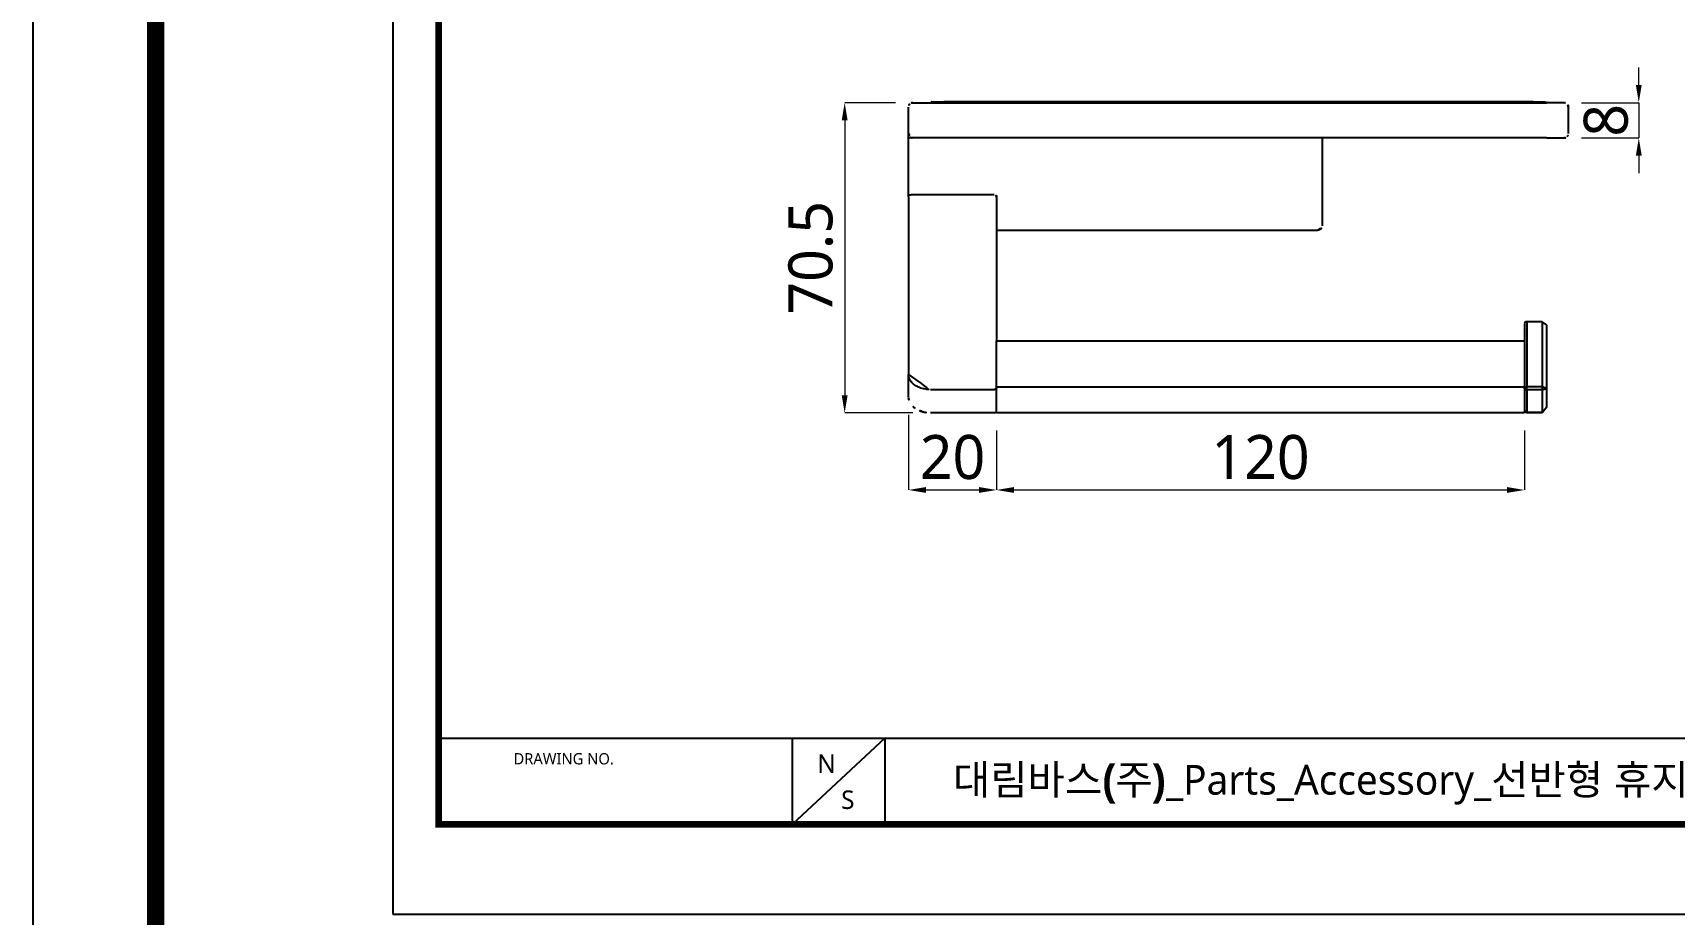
# Model space of a CAD drawing. Extents: x 16296675745 to 16296677481, y -37409619395 to -37409618123.
# Drawn here: x 16296675745 to 16296676118.1, y -37409618710.2 to -37409618509.9 of the extents above; entities that cross this region are included whole.
import ezdxf

# ---------------------------------------------------------------- set-up
doc = ezdxf.new("R2010")
doc.units = 0
doc.header["$LTSCALE"] = 10
doc.header["$MEASUREMENT"] = 0
doc.header["$PDMODE"] = 3
doc.header["$PDSIZE"] = -10
doc.layers.get('0').update_dxf_attribs({"linetype": 'CONTINUOUS'})
doc.layers.get('DEFPOINTS').update_dxf_attribs({"linetype": 'CONTINUOUS'})
doc.layers.add('BODY', color=7, linetype='CONTINUOUS')
doc.styles.add('Daelim Dimension', font='')
doc.styles.get('Daelim Dimension').set_extended_font_data('NanumGothic')
doc.dimstyles.new('DEFAULT', dxfattribs={"dimscale": 2, "dimtxt": 2, "dimasz": 2, "dimexe": 0, "dimexo": 2, "dimgap": 1, "dimtad": 1, "dimdec": 1, "dimzin": 9, "dimdsep": 46, "dimtxsty": 'Daelim Dimension', "dimcen": 0.5, "dimclrd": 252, "dimclre": 252, "dimclrt": 3, "dimadec": 1, "dimazin": 0, "dimtfac": 1, "dimtdec": 1, "dimtix": 1, "dimtmove": 0, "dimatfit": 3, "dimfxl": 1, "dimtolj": 1, "dimtzin": 1, "dimlwd": 9, "dimlwe": 9, "dimarcsym": 0})

# ---------------------------------------------------------------- blocks, each defined once
blk = doc.blocks.new('*D15')
at = {"color": 5, "lineweight": 9, "ltscale": 0.5, "transparency": 16777216}
for p, q in [((16296676110.0522, -37409618521.77756), (16296676110.0522, -37409618517.77756)), ((16296676097.06308, -37409618525.77756), (16296676110.0522, -37409618525.77756)), ((16296676110.0522, -37409618525.77756), (16296676110.0522, -37409618533.77756)), ((16296676097.06308, -37409618533.77756), (16296676110.0522, -37409618533.77756)), ((16296676110.0522, -37409618537.77756), (16296676110.0522, -37409618541.77756))]:
    blk.add_line(p, q, dxfattribs=at)
at = {"color": 5, "ltscale": 0.5, "transparency": 16777216}
for points in [[(16296676109.38553, -37409618521.77756), (16296676110.71887, -37409618521.77756), (16296676110.0522, -37409618525.77756)], [(16296676109.38553, -37409618537.77756), (16296676110.71887, -37409618537.77756), (16296676110.0522, -37409618533.77756)]]:
    blk.add_solid(points, dxfattribs=at)
at = {"layer": 'DEFPOINTS', "color": 0, "ltscale": 0.5, "transparency": 16777216}
for p in [(16296676093.06308, -37409618525.77756), (16296676093.06308, -37409618533.77756), (16296676110.0522, -37409618533.77756)]:
    blk.add_point(p, dxfattribs=at)
at = {"color": 7, "ltscale": 0.5, "transparency": 16777216, "insert": (16296676102.60872, -37409618529.77756), "char_height": 10, "attachment_point": 5, "rotation": 90, "style": 'Daelim Dimension'}
blk.add_mtext('\\A1;8', dxfattribs=at)
blk = doc.blocks.new('*D16')
at = {"color": 5, "lineweight": 9, "ltscale": 0.5, "transparency": 16777216}
for p, q in [((16296675944.073059, -37409618596.679176), (16296675944.073059, -37409618613.78688)), ((16296675964.073059, -37409618600.273354), (16296675964.073059, -37409618613.78688)), ((16296675948.073059, -37409618613.78688), (16296675960.073059, -37409618613.78688))]:
    blk.add_line(p, q, dxfattribs=at)
at = {"color": 5, "ltscale": 0.5, "transparency": 16777216}
for points in [[(16296675948.073059, -37409618613.120216), (16296675948.073059, -37409618614.453537), (16296675944.073059, -37409618613.78688)], [(16296675960.073059, -37409618613.120216), (16296675960.073059, -37409618614.453537), (16296675964.073059, -37409618613.78688)]]:
    blk.add_solid(points, dxfattribs=at)
at = {"layer": 'DEFPOINTS', "color": 0, "ltscale": 0.5, "transparency": 16777216}
for p in [(16296675944.073059, -37409618592.679176), (16296675964.073059, -37409618596.273354), (16296675964.073059, -37409618613.78688)]:
    blk.add_point(p, dxfattribs=at)
at = {"color": 7, "ltscale": 0.5, "transparency": 16777216, "insert": (16296675954.073059, -37409618606.364853), "char_height": 10, "attachment_point": 5, "style": 'Daelim Dimension'}
blk.add_mtext('\\A1;20', dxfattribs=at)
blk = doc.blocks.new('*D17')
at = {"color": 5, "lineweight": 9, "ltscale": 0.5, "transparency": 16777216}
for p, q in [((16296675964.073059, -37409618600.273354), (16296675964.073059, -37409618613.78688)), ((16296676084.073059, -37409618600.273163), (16296676084.073059, -37409618613.78688)), ((16296675968.073059, -37409618613.78688), (16296676080.073059, -37409618613.78688))]:
    blk.add_line(p, q, dxfattribs=at)
at = {"color": 5, "ltscale": 0.5, "transparency": 16777216}
for points in [[(16296675968.073059, -37409618613.120216), (16296675968.073059, -37409618614.453537), (16296675964.073059, -37409618613.78688)], [(16296676080.073059, -37409618613.120216), (16296676080.073059, -37409618614.453537), (16296676084.073059, -37409618613.78688)]]:
    blk.add_solid(points, dxfattribs=at)
at = {"layer": 'DEFPOINTS', "color": 0, "ltscale": 0.5, "transparency": 16777216}
for p in [(16296675964.073059, -37409618596.273354), (16296676084.073059, -37409618596.273163), (16296676084.073059, -37409618613.78688)]:
    blk.add_point(p, dxfattribs=at)
at = {"color": 7, "ltscale": 0.5, "transparency": 16777216, "insert": (16296676024.073059, -37409618606.364853), "char_height": 10, "attachment_point": 5, "style": 'Daelim Dimension'}
blk.add_mtext('\\A1;120', dxfattribs=at)
blk = doc.blocks.new('*D19')
at = {"color": 5, "lineweight": 9, "ltscale": 0.5, "transparency": 16777216}
for p, q in [((16296675941.08304, -37409618525.777557), (16296675929.55678, -37409618525.777557)), ((16296675929.55678, -37409618529.777557), (16296675929.55678, -37409618592.273354)), ((16296675945.073059, -37409618596.273354), (16296675929.55678, -37409618596.273354))]:
    blk.add_line(p, q, dxfattribs=at)
at = {"color": 5, "ltscale": 0.5, "transparency": 16777216}
for points in [[(16296675928.89011, -37409618529.777557), (16296675930.22345, -37409618529.777557), (16296675929.55678, -37409618525.777557)], [(16296675928.89011, -37409618592.273354), (16296675930.22345, -37409618592.273354), (16296675929.55678, -37409618596.273354)]]:
    blk.add_solid(points, dxfattribs=at)
at = {"layer": 'DEFPOINTS', "color": 0, "ltscale": 0.5, "transparency": 16777216}
for p in [(16296675945.08304, -37409618525.777557), (16296675929.55678, -37409618596.273354), (16296675949.073059, -37409618596.273354)]:
    blk.add_point(p, dxfattribs=at)
at = {"color": 7, "ltscale": 0.5, "transparency": 16777216, "insert": (16296675921.87009, -37409618561.025452), "char_height": 10, "attachment_point": 5, "rotation": 90, "style": 'Daelim Dimension'}
blk.add_mtext('\\A1;70.5', dxfattribs=at)

msp = doc.modelspace()

# ---------------------------------------------------------------- linework, layer by layer
at = {"color": 5}
msp.add_line((16296675837.303169, -37409618670.210129), (16296676361.49045, -37409618670.210129), dxfattribs=at)
at = {"color": 5, "ltscale": 40}
for p, q in [((16296675917.653851, -37409618670.210129), (16296675917.653851, -37409618689.826469)), ((16296675917.653851, -37409618670.210129), (16296675917.653851, -37409618689.826469)), ((16296675938.648211, -37409618670.210129), (16296675917.653851, -37409618689.826469)), ((16296675938.648211, -37409618670.210129), (16296675917.653851, -37409618689.826469)), ((16296675938.648211, -37409618670.210129), (16296675938.648211, -37409618689.826469)), ((16296675938.648211, -37409618670.210129), (16296675938.648211, -37409618689.826469))]:
    msp.add_line(p, q, dxfattribs=at)
at = {"ltscale": 0.5}
for points in [[(16296675745.032089, -37409619395.241547), (16296677481.032089, -37409619395.241547), (16296677481.032089, -37409618123.241547), (16296675745.032089, -37409618123.241547)], [(16296675826.83497, -37409618710.177017), (16296676477.83497, -37409618710.177017), (16296676477.83497, -37409618233.177017), (16296675826.83497, -37409618233.177017)]]:
    msp.add_lwpolyline(points, close=True, dxfattribs=at)
at = {"color": 5, "linetype": 'ByBlock', "lineweight": 200}
for points, const_width in [([(16296675772.947269, -37409619340.775627), (16296677452.947269, -37409619340.775627), (16296677452.947269, -37409618152.775627), (16296675772.947269, -37409618152.775627)], 4), ([(16296675837.303169, -37409618689.752296), (16296676467.303169, -37409618689.752296), (16296676467.303169, -37409618244.252296), (16296675837.303169, -37409618244.252296)], 1.5)]:
    msp.add_lwpolyline(points, close=True, dxfattribs=dict(at, const_width=const_width))
at = {"layer": 'BODY'}
for p, q in [((16296675944.073059, -37409618532.777557), (16296675944.073059, -37409618526.777557)), ((16296675944.36595, -37409618526.07045), (16296675944.36595, -37409618526.07045)), ((16296675945.073059, -37409618525.777557), (16296675945.08304, -37409618525.777557)), ((16296675945.08304, -37409618525.777557), (16296675949.073059, -37409618525.777557)), ((16296675949.073059, -37409618525.777557), (16296676089.073059, -37409618525.777557)), ((16296675949.37306, -37409618525.577553), (16296675949.454, -37409618525.577553)), ((16296675949.454, -37409618525.577553), (16296675952.073059, -37409618525.577553)), ((16296676086.073059, -37409618525.577553), (16296675952.073059, -37409618525.577553)), ((16296676086.073059, -37409618525.577553), (16296676088.69211, -37409618525.577553)), ((16296676088.69211, -37409618525.577553), (16296676088.77306, -37409618525.577553)), ((16296676093.06308, -37409618525.777557), (16296676089.073059, -37409618525.777557)), ((16296676093.073059, -37409618525.777557), (16296676093.06308, -37409618525.777557)), ((16296676094.073059, -37409618532.777557), (16296676094.073059, -37409618526.777557)), ((16296675944.073059, -37409618533.07045), (16296675944.07279, -37409618532.824318)), ((16296675944.074051, -37409618532.822113), (16296675944.07428, -37409618532.827072)), ((16296675944.077101, -37409618532.867409), (16296675944.07415, -37409618532.824257)), ((16296675944.073059, -37409618533.777557), (16296675944.07305, -37409618533.095589)), ((16296675944.073059, -37409618547.155273), (16296675944.073059, -37409618533.777557)), ((16296675945.028481, -37409618533.777557), (16296675944.073059, -37409618533.777557)), ((16296675944.194361, -37409618533.254936), (16296675944.209209, -37409618533.281319)), ((16296675944.47364, -37409618533.578003), (16296675944.48361, -37409618533.585358)), ((16296675945.08304, -37409618533.777557), (16296675945.073059, -37409618533.777557)), ((16296675949.073059, -37409618533.777557), (16296675945.08304, -37409618533.777557)), ((16296676089.073059, -37409618533.777557), (16296675949.073059, -37409618533.777557)), ((16296676038.073059, -37409618533.777557), (16296676038.073059, -37409618553.777557)), ((16296676089.073059, -37409618533.777557), (16296676093.06308, -37409618533.777557)), ((16296676093.06308, -37409618533.777557), (16296676093.073059, -37409618533.777557)), ((16296675944.073059, -37409618547.177559), (16296675944.073059, -37409618547.439003)), ((16296675944.073059, -37409618547.439003), (16296675944.073059, -37409618551.160347)), ((16296675963.573059, -37409618546.677559), (16296675944.573059, -37409618546.677559)), ((16296675964.073059, -37409618547.177559), (16296675964.073059, -37409618547.439003)), ((16296675964.073059, -37409618547.439003), (16296675964.073059, -37409618551.160347)), ((16296675944.073059, -37409618551.176537), (16296675944.073059, -37409618554.285851)), ((16296675964.073059, -37409618551.176537), (16296675964.073059, -37409618553.777557)), ((16296675944.073059, -37409618554.285851), (16296675944.073059, -37409618554.299843)), ((16296675944.073059, -37409618554.299843), (16296675944.073059, -37409618587.507713)), ((16296675964.073059, -37409618553.777557), (16296675964.073059, -37409618554.277557)), ((16296675964.073059, -37409618554.277557), (16296675964.073059, -37409618554.285851)), ((16296675964.073059, -37409618554.285851), (16296675964.073059, -37409618554.299843)), ((16296675964.073059, -37409618554.299843), (16296675964.073059, -37409618579.876938)), ((16296675964.073059, -37409618554.777557), (16296676037.073059, -37409618554.777557)), ((16296676084.073059, -37409618576.049843), (16296676084.074209, -37409618576.018738)), ((16296676084.073059, -37409618576.049843), (16296676084.073059, -37409618579.876968)), ((16296676084.2841, -37409618575.615677), (16296676084.3013, -37409618575.606598)), ((16296676084.573059, -37409618575.544388), (16296676084.573059, -37409618590.327621)), ((16296676088.073059, -37409618575.544388), (16296676084.573059, -37409618575.544388)), ((16296676088.073059, -37409618575.544388), (16296676088.073059, -37409618590.327621)), ((16296676089.073059, -37409618576.270477), (16296676088.073059, -37409618575.544388)), ((16296676089.073059, -37409618576.270477), (16296676089.073059, -37409618590.709923)), ((16296675964.073059, -37409618579.876793), (16296676084.073059, -37409618579.876793)), ((16296675964.073059, -37409618580.013733), (16296675964.073059, -37409618579.876938)), ((16296675964.073059, -37409618590.327621), (16296675964.073059, -37409618580.013733)), ((16296676084.073059, -37409618580.013733), (16296676084.073059, -37409618590.327621)), ((16296675944.073059, -37409618587.525124), (16296675944.073059, -37409618587.523903)), ((16296675944.073059, -37409618592.679176), (16296675944.073059, -37409618587.525124)), ((16296675949.073059, -37409618590.961853), (16296675963.573059, -37409618590.961853)), ((16296675964.073059, -37409618590.327621), (16296676084.073059, -37409618590.327621)), ((16296675964.073059, -37409618591.034462), (16296675964.073059, -37409618590.327621)), ((16296675964.073059, -37409618596.117142), (16296675964.073059, -37409618591.034462)), ((16296676084.073059, -37409618590.327621), (16296676084.073059, -37409618591.034462)), ((16296676084.073059, -37409618591.034462), (16296676084.073059, -37409618596.117142)), ((16296676088.073059, -37409618590.327621), (16296676084.573059, -37409618590.327621)), ((16296676084.573059, -37409618591.034462), (16296676084.573059, -37409618590.327621)), ((16296676088.073059, -37409618591.034462), (16296676084.573059, -37409618591.034462)), ((16296676084.573059, -37409618591.034462), (16296676084.573059, -37409618596.117142)), ((16296676088.073059, -37409618590.327621), (16296676088.073059, -37409618591.034462)), ((16296676089.073059, -37409618590.709923), (16296676088.073059, -37409618590.327621)), ((16296676088.073059, -37409618591.034462), (16296676089.073059, -37409618590.709923)), ((16296676088.073059, -37409618591.034462), (16296676088.073059, -37409618596.117142)), ((16296676089.073059, -37409618590.709923), (16296676089.073059, -37409618595.066513)), ((16296675963.573059, -37409618596.273354), (16296675949.073059, -37409618596.273354)), ((16296676084.073059, -37409618596.273354), (16296675964.073059, -37409618596.273354)), ((16296676084.073059, -37409618596.117142), (16296676084.073059, -37409618596.273163)), ((16296676084.07402, -37409618595.804314), (16296676084.07366, -37409618595.797897)), ((16296676084.573059, -37409618596.117142), (16296676088.073059, -37409618596.117142)), ((16296676088.073059, -37409618596.273354), (16296676084.573059, -37409618596.273354)), ((16296676089.073059, -37409618595.066513), (16296676088.073059, -37409618596.117142)), ((16296676088.073059, -37409618596.117142), (16296676088.073059, -37409618596.273163)), ((16296676089.073059, -37409618595.066513), (16296676088.07382, -37409618596.272423))]:
    msp.add_line(p, q, dxfattribs=at)
for centre, radius, start, end in [((16296675945.07305, -37409618526.777557), 0.999997, 134.99992273, 180), ((16296675945.073059, -37409618526.777557), 1, 90, 135), ((16296675949.37306, -37409618525.877563), 0.3, 135, 160.52862498), ((16296675949.37306, -37409618525.877563), 0.3, 90, 135), ((16296676088.77306, -37409618525.877563), 0.3, 19.47137502, 90), ((16296676093.073059, -37409618526.777557), 1, 72.16737777, 90), ((16296676093.073059, -37409618526.777557), 0.999999, 0, 72.1674818), ((16296675945.073059, -37409618532.777557), 0.999999, 180, 252.1674818), ((16296676093.073059, -37409618532.777557), 0.999997, 314.99992273, 0), ((16296675945.073059, -37409618532.777557), 1, 252.16737777, 270), ((16296676093.073059, -37409618532.777557), 1, 270, 315), ((16296675944.573059, -37409618547.177559), 0.5, 90, 180), ((16296675963.573059, -37409618547.177559), 0.5, 0, 90), ((16296676037.07357, -37409618553.778069), 0.999487, 269.97060287, 0.02928785), ((16296676084.60763, -37409618576.038597), 0.534296, 131.26940261, 178.99279576), ((16296676084.32189, -37409618575.699707), 0.090849, 123.22253528, 186.80640702), ((16296676084.70565, -37409618576.250793), 0.718742, 100.63077237, 131.25747725), ((16296676084.4736, -37409618575.893372), 0.33662, 111.72206273, 126.7662101), ((16296676084.560261, -37409618576.175507), 0.63125, 88.83813206, 109.55101059), ((16296675946.873871, -37409618592.652069), 2.802172, 183.69151263, 210.34331329), ((16296675948.962061, -37409618589.878098), 6.38468, 254.77380807, 256.87630792), ((16296675949.05418, -37409618589.482979), 6.790395, 256.87630792, 270.15933546), ((16296675963.573059, -37409618595.773354), 0.5, 270, 357.30014715), ((16296676084.573059, -37409618595.773354), 0.5, 183.74801784, 270)]:
    msp.add_arc(centre, radius, start, end, dxfattribs=at)
for points, weights in [([(16296676084.073059, -37409618579.876968), (16296676084.073059, -37409618579.87133), (16296676084.073059, -37409618580.013733)], [0.853553390593, 0.853553390593, 1]), ([(16296675944.073059, -37409618587.523903), (16296675944.073059, -37409618590.961853), (16296675949.073059, -37409618590.961853)], [1, 0.707106781187, 1]), ([(16296675963.573059, -37409618590.961853), (16296675964.05127, -37409618590.961853), (16296675964.072559, -37409618590.633369)], [1, 0.716250189666, 0.982284052649]), ([(16296676084.073681, -37409618590.707809), (16296676084.097401, -37409618591.034462), (16296676084.573059, -37409618591.034462)], [0.980256097727, 0.717335983988, 1]), ([(16296676084.573059, -37409618590.327621), (16296676084.094851, -37409618590.327621), (16296676084.073549, -37409618590.6745)], [1, 0.716251166401, 0.982282221152]), ([(16296675964.073059, -37409618596.273193), (16296675964.073059, -37409618596.278664), (16296675964.073059, -37409618596.117142)], [0.854125447661, 0.844400477505, 1]), ([(16296676084.573059, -37409618596.117142), (16296676084.096041, -37409618596.117142), (16296676084.07361, -37409618595.789513)], [1, 0.716755518717, 0.981338238775]), ([(16296676084.573059, -37409618596.273193), (16296676084.573059, -37409618596.278664), (16296676084.573059, -37409618596.117142)], [0.854125447661, 0.844400477505, 1])]:
    msp.add_rational_spline(points, weights, degree=2, dxfattribs=at)
for points in [[(16296675945.607611, -37409618595.279198), (16296675945.11908, -37409618594.943291), (16296675944.721729, -37409618594.529831), (16296675944.455549, -37409618594.067673)], [(16296675947.28525, -37409618596.038651), (16296675946.664511, -37409618595.869698), (16296675946.090429, -37409618595.611183), (16296675945.607611, -37409618595.279198)]]:
    msp.add_open_spline(points, degree=3, dxfattribs=at)

# ---------------------------------------------------------------- texts
at = {"color": 5, "ltscale": 40, "style": 'Daelim Dimension'}
msp.add_text('DRAWING NO.', height=2.56901127, dxfattribs=at).set_placement((16296675854.27607, -37409618676.144814))
at = {"char_height": 4.204124, "width": 5.86731056, "attachment_point": 1, "style": 'Daelim Dimension'}
for s, insert in [('N', (16296675923.36404, -37409618673.88784)), ('S', (16296675928.770189, -37409618682.065361))]:
    msp.add_mtext(s, dxfattribs=dict(at, insert=insert))
at = {"color": 2, "insert": (16296675954.17543, -37409618676.256248), "char_height": 6.75662715, "width": 277.60799327, "attachment_point": 1, "style": 'Daelim Dimension'}
msp.add_mtext('{\\fPretendard Variable SemiBold|b0|i0|c129|p2;대림바스(주)}_Parts_Accessory_{\\fGulim|b0|i0|c129|p50;선반형 휴지걸이}_DL A3301', dxfattribs=at)

# ---------------------------------------------------------------- dimensions: what is measured, and where the dimension line sits
at = {"ltscale": 0.5}
for base, p1, p2, picture, middle in [((16296676110.0522, -37409618533.777557), (16296676093.06308, -37409618525.777557), (16296676093.06308, -37409618533.777557), '*D15', (16296676102.608721, -37409618529.777557)), ((16296675929.55678, -37409618596.273354), (16296675945.08304, -37409618525.777557), (16296675949.073059, -37409618596.273354), '*D19', (16296675921.87009, -37409618561.025452))]:
    dim = msp.add_linear_dim(base=base, p1=p1, p2=p2, angle=90, dimstyle='DEFAULT', override={"dimtxt": 5, "dimclrd": 5, "dimclre": 5, "dimclrt": 7}, dxfattribs=at)
    dim.commit()
    dim.dimension.update_dxf_attribs({"geometry": picture, "text_midpoint": middle})
for base, p1, p2, picture, middle in [((16296675964.073059, -37409618613.78688), (16296675944.073059, -37409618592.679176), (16296675964.073059, -37409618596.273354), '*D16', (16296675954.073059, -37409618606.364853)), ((16296676084.073059, -37409618613.78688), (16296675964.073059, -37409618596.273354), (16296676084.073059, -37409618596.273163), '*D17', (16296676024.073059, -37409618606.364853))]:
    dim = msp.add_linear_dim(base=base, p1=p1, p2=p2, dimstyle='DEFAULT', override={"dimtxt": 5, "dimclrd": 5, "dimclre": 5, "dimclrt": 7}, dxfattribs=at)
    dim.commit()
    dim.dimension.update_dxf_attribs({"geometry": picture, "text_midpoint": middle})

doc.saveas('drawing.dxf')
